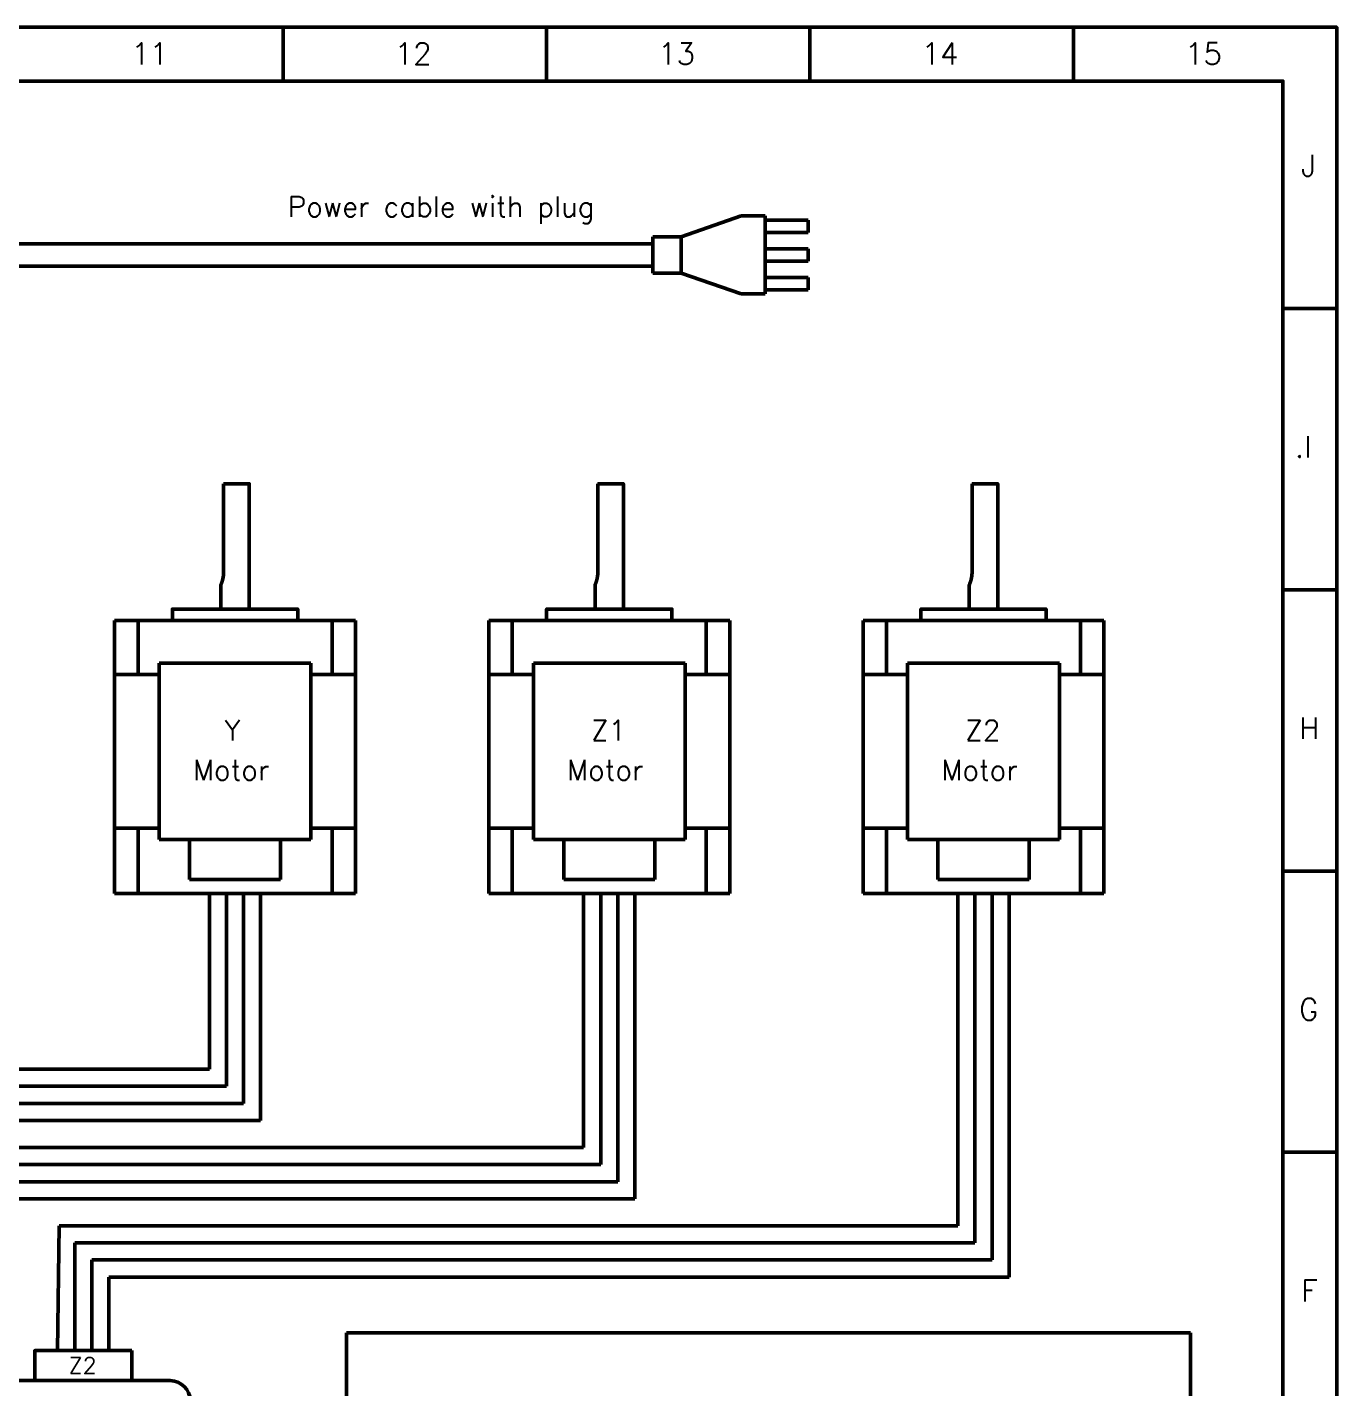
# Model space of a CAD drawing. Extents: x 22036 to 22729, y -7306 to -6812.
# Drawn here: x 22499.5 to 22729.5, y -7050.9 to -6811.9 of the extents above; entities that cross this region are included whole.
import ezdxf

# ---------------------------------------------------------------- set-up
doc = ezdxf.new("R2010")
doc.units = 0
doc.layers.add('Cotas', color=90, linetype='Continuous')
doc.layers.add('Motores', color=7, linetype='Continuous', lineweight=50, true_color=0x55ff00)
doc.layers.add('Peças Usinadas', color=120, linetype='Continuous', lineweight=50)
doc.styles.get("Standard").update_dxf_attribs({"font": 'romans.shx'})

msp = doc.modelspace()

# ---------------------------------------------------------------- linework, layer by layer
at = {"layer": 'Motores'}
for p, q in [((22534, -6892.12), (22534, -6907.5)), ((22534, -6892.12), (22534, -6907.5)), ((22538.5, -6914.12), (22538.5, -6892.12)), ((22538.5, -6892.12), (22538.5, -6914.12)), ((22599.72, -6892.12), (22599.72, -6907.5)), ((22599.72, -6892.12), (22599.72, -6907.5)), ((22604.22, -6914.12), (22604.22, -6892.12)), ((22604.22, -6892.12), (22604.22, -6914.12)), ((22665.44, -6892.12), (22665.44, -6907.5)), ((22665.44, -6892.12), (22665.44, -6907.5)), ((22669.94, -6914.12), (22669.94, -6892.12)), ((22669.94, -6892.12), (22669.94, -6914.12)), ((22533.5, -6909.9), (22533.5, -6914.12)), ((22533.5, -6914.12), (22533.5, -6909.9)), ((22599.22, -6909.9), (22599.22, -6914.12)), ((22599.22, -6914.12), (22599.22, -6909.9)), ((22664.94, -6909.9), (22664.94, -6914.12)), ((22664.94, -6914.12), (22664.94, -6909.9)), ((22525, -6914.12), (22525, -6916.12)), ((22525, -6916.12), (22525, -6914.12)), ((22547, -6916.12), (22547, -6914.12)), ((22547, -6914.12), (22547, -6916.12)), ((22590.72, -6914.12), (22590.72, -6916.12)), ((22590.72, -6916.12), (22590.72, -6914.12)), ((22612.72, -6916.12), (22612.72, -6914.12)), ((22612.72, -6914.12), (22612.72, -6916.12)), ((22656.44, -6914.12), (22656.44, -6916.12)), ((22656.44, -6916.12), (22656.44, -6914.12)), ((22678.44, -6916.12), (22678.44, -6914.12)), ((22678.44, -6914.12), (22678.44, -6916.12)), ((22514.85, -6916.12), (22518.97, -6916.12)), ((22514.85, -6916.12), (22514.85, -6925.62)), ((22514.85, -6916.12), (22518.97, -6916.12)), ((22514.85, -6925.62), (22514.85, -6916.12)), ((22518.97, -6916.12), (22553.03, -6916.12)), ((22518.97, -6916.12), (22518.97, -6925.62)), ((22518.97, -6916.12), (22553.03, -6916.12)), ((22518.97, -6925.62), (22518.97, -6916.12)), ((22553.03, -6916.12), (22557.15, -6916.12)), ((22553.03, -6916.12), (22553.03, -6925.62)), ((22553.03, -6916.12), (22553.03, -6925.62)), ((22557.15, -6916.12), (22553.03, -6916.12)), ((22557.15, -6925.62), (22557.15, -6916.12)), ((22557.15, -6916.12), (22557.15, -6925.62)), ((22580.57, -6916.12), (22584.69, -6916.12)), ((22580.57, -6916.12), (22580.57, -6925.62)), ((22580.57, -6916.12), (22584.69, -6916.12)), ((22580.57, -6925.62), (22580.57, -6916.12)), ((22584.69, -6916.12), (22618.76, -6916.12)), ((22584.69, -6916.12), (22584.69, -6925.62)), ((22584.69, -6916.12), (22618.76, -6916.12)), ((22584.69, -6925.62), (22584.69, -6916.12)), ((22618.76, -6916.12), (22622.87, -6916.12)), ((22618.76, -6916.12), (22618.76, -6925.62)), ((22618.76, -6916.12), (22618.76, -6925.62)), ((22622.87, -6916.12), (22618.76, -6916.12)), ((22622.87, -6925.62), (22622.87, -6916.12)), ((22622.87, -6916.12), (22622.87, -6925.62)), ((22646.29, -6916.12), (22650.41, -6916.12)), ((22646.29, -6916.12), (22646.29, -6925.62)), ((22646.29, -6916.12), (22650.41, -6916.12)), ((22646.29, -6925.62), (22646.29, -6916.12)), ((22650.41, -6916.12), (22684.48, -6916.12)), ((22650.41, -6916.12), (22650.41, -6925.62)), ((22650.41, -6916.12), (22684.48, -6916.12)), ((22650.41, -6925.62), (22650.41, -6916.12)), ((22684.48, -6916.12), (22688.59, -6916.12)), ((22684.48, -6916.12), (22684.48, -6925.62)), ((22684.48, -6916.12), (22684.48, -6925.62)), ((22688.59, -6916.12), (22684.48, -6916.12)), ((22688.59, -6925.62), (22688.59, -6916.12)), ((22688.59, -6916.12), (22688.59, -6925.62)), ((22522.67, -6925.62), (22522.67, -6923.62)), ((22522.67, -6923.62), (22522.67, -6925.62)), ((22549.33, -6923.62), (22522.67, -6923.62)), ((22522.67, -6923.62), (22549.33, -6923.62)), ((22522.67, -6954.62), (22522.67, -6923.62)), ((22522.67, -6923.62), (22549.33, -6923.62)), ((22522.67, -6954.62), (22522.67, -6923.62)), ((22522.67, -6923.62), (22549.33, -6923.62)), ((22549.33, -6923.62), (22549.33, -6925.62)), ((22549.33, -6925.62), (22549.33, -6923.62)), ((22549.33, -6923.62), (22549.33, -6954.62)), ((22549.33, -6923.62), (22549.33, -6954.62)), ((22588.39, -6925.62), (22588.39, -6923.62)), ((22588.39, -6923.62), (22588.39, -6925.62)), ((22615.05, -6923.62), (22588.39, -6923.62)), ((22588.39, -6923.62), (22615.05, -6923.62)), ((22588.39, -6954.62), (22588.39, -6923.62)), ((22588.39, -6923.62), (22615.05, -6923.62)), ((22588.39, -6954.62), (22588.39, -6923.62)), ((22588.39, -6923.62), (22615.05, -6923.62)), ((22615.05, -6923.62), (22615.05, -6925.62)), ((22615.05, -6925.62), (22615.05, -6923.62)), ((22615.05, -6923.62), (22615.05, -6954.62)), ((22615.05, -6923.62), (22615.05, -6954.62)), ((22654.11, -6925.62), (22654.11, -6923.62)), ((22654.11, -6923.62), (22654.11, -6925.62)), ((22680.77, -6923.62), (22654.11, -6923.62)), ((22654.11, -6923.62), (22680.77, -6923.62)), ((22654.11, -6954.62), (22654.11, -6923.62)), ((22654.11, -6923.62), (22680.77, -6923.62)), ((22654.11, -6954.62), (22654.11, -6923.62)), ((22654.11, -6923.62), (22680.77, -6923.62)), ((22680.77, -6923.62), (22680.77, -6925.62)), ((22680.77, -6925.62), (22680.77, -6923.62)), ((22680.77, -6923.62), (22680.77, -6954.62)), ((22680.77, -6923.62), (22680.77, -6954.62)), ((22514.85, -6925.62), (22518.97, -6925.62)), ((22518.97, -6925.62), (22514.85, -6925.62)), ((22514.85, -6925.62), (22514.85, -6952.62)), ((22514.85, -6925.62), (22514.85, -6952.62)), ((22518.97, -6925.62), (22522.67, -6925.62)), ((22522.67, -6925.62), (22518.97, -6925.62)), ((22549.33, -6925.62), (22553.03, -6925.62)), ((22553.03, -6925.62), (22549.33, -6925.62)), ((22553.03, -6925.62), (22557.15, -6925.62)), ((22553.03, -6925.62), (22557.15, -6925.62)), ((22557.15, -6925.62), (22557.15, -6952.62)), ((22557.15, -6952.62), (22557.15, -6925.62)), ((22580.57, -6925.62), (22584.69, -6925.62)), ((22584.69, -6925.62), (22580.57, -6925.62)), ((22580.57, -6925.62), (22580.57, -6952.62)), ((22580.57, -6925.62), (22580.57, -6952.62)), ((22584.69, -6925.62), (22588.39, -6925.62)), ((22588.39, -6925.62), (22584.69, -6925.62)), ((22615.05, -6925.62), (22618.76, -6925.62)), ((22618.76, -6925.62), (22615.05, -6925.62)), ((22618.76, -6925.62), (22622.87, -6925.62)), ((22618.76, -6925.62), (22622.87, -6925.62)), ((22622.87, -6925.62), (22622.87, -6952.62)), ((22622.87, -6952.62), (22622.87, -6925.62)), ((22646.29, -6925.62), (22650.41, -6925.62)), ((22650.41, -6925.62), (22646.29, -6925.62)), ((22646.29, -6925.62), (22646.29, -6952.62)), ((22646.29, -6925.62), (22646.29, -6952.62)), ((22650.41, -6925.62), (22654.11, -6925.62)), ((22654.11, -6925.62), (22650.41, -6925.62)), ((22680.77, -6925.62), (22684.48, -6925.62)), ((22684.48, -6925.62), (22680.77, -6925.62)), ((22684.48, -6925.62), (22688.59, -6925.62)), ((22684.48, -6925.62), (22688.59, -6925.62)), ((22688.59, -6925.62), (22688.59, -6952.62)), ((22688.59, -6952.62), (22688.59, -6925.62)), ((22518.97, -6952.62), (22514.85, -6952.62)), ((22514.85, -6952.62), (22514.85, -6964.12)), ((22518.97, -6952.62), (22514.85, -6952.62)), ((22514.85, -6964.12), (22514.85, -6952.62)), ((22522.67, -6952.62), (22518.97, -6952.62)), ((22518.97, -6964.12), (22518.97, -6952.62)), ((22518.97, -6952.62), (22518.97, -6964.12)), ((22522.67, -6952.62), (22518.97, -6952.62)), ((22522.67, -6954.62), (22522.67, -6952.62)), ((22522.67, -6954.62), (22522.67, -6952.62)), ((22553.03, -6952.62), (22549.33, -6952.62)), ((22549.33, -6952.62), (22549.33, -6954.62)), ((22549.33, -6952.62), (22549.33, -6954.62)), ((22553.03, -6952.62), (22549.33, -6952.62)), ((22557.15, -6952.62), (22553.03, -6952.62)), ((22553.03, -6952.62), (22557.15, -6952.62)), ((22553.03, -6964.12), (22553.03, -6952.62)), ((22553.03, -6964.12), (22553.03, -6952.62)), ((22557.15, -6964.12), (22557.15, -6952.62)), ((22557.15, -6952.62), (22557.15, -6964.12)), ((22584.69, -6952.62), (22580.57, -6952.62)), ((22580.57, -6952.62), (22580.57, -6964.12)), ((22584.69, -6952.62), (22580.57, -6952.62)), ((22580.57, -6964.12), (22580.57, -6952.62)), ((22588.39, -6952.62), (22584.69, -6952.62)), ((22584.69, -6964.12), (22584.69, -6952.62)), ((22584.69, -6952.62), (22584.69, -6964.12)), ((22588.39, -6952.62), (22584.69, -6952.62)), ((22588.39, -6954.62), (22588.39, -6952.62)), ((22588.39, -6954.62), (22588.39, -6952.62)), ((22618.76, -6952.62), (22615.05, -6952.62)), ((22615.05, -6952.62), (22615.05, -6954.62)), ((22615.05, -6952.62), (22615.05, -6954.62)), ((22618.76, -6952.62), (22615.05, -6952.62)), ((22622.87, -6952.62), (22618.76, -6952.62)), ((22618.76, -6952.62), (22622.87, -6952.62)), ((22618.76, -6964.12), (22618.76, -6952.62)), ((22618.76, -6964.12), (22618.76, -6952.62)), ((22622.87, -6964.12), (22622.87, -6952.62)), ((22622.87, -6952.62), (22622.87, -6964.12)), ((22650.41, -6952.62), (22646.29, -6952.62)), ((22646.29, -6952.62), (22646.29, -6964.12)), ((22650.41, -6952.62), (22646.29, -6952.62)), ((22646.29, -6964.12), (22646.29, -6952.62)), ((22654.11, -6952.62), (22650.41, -6952.62)), ((22650.41, -6964.12), (22650.41, -6952.62)), ((22650.41, -6952.62), (22650.41, -6964.12)), ((22654.11, -6952.62), (22650.41, -6952.62)), ((22654.11, -6954.62), (22654.11, -6952.62)), ((22654.11, -6954.62), (22654.11, -6952.62)), ((22684.48, -6952.62), (22680.77, -6952.62)), ((22680.77, -6952.62), (22680.77, -6954.62)), ((22680.77, -6952.62), (22680.77, -6954.62)), ((22684.48, -6952.62), (22680.77, -6952.62)), ((22688.59, -6952.62), (22684.48, -6952.62)), ((22684.48, -6952.62), (22688.59, -6952.62)), ((22684.48, -6964.12), (22684.48, -6952.62)), ((22684.48, -6964.12), (22684.48, -6952.62)), ((22688.59, -6964.12), (22688.59, -6952.62)), ((22688.59, -6952.62), (22688.59, -6964.12)), ((22528, -6954.62), (22522.67, -6954.62)), ((22528, -6954.62), (22522.67, -6954.62)), ((22528, -6954.62), (22522.67, -6954.62)), ((22528, -6954.62), (22522.67, -6954.62)), ((22528, -6954.62), (22544, -6954.62)), ((22528, -6961.62), (22528, -6954.62)), ((22528, -6954.62), (22528, -6961.62)), ((22544, -6954.62), (22528, -6954.62)), ((22549.33, -6954.62), (22544, -6954.62)), ((22549.33, -6954.62), (22544, -6954.62)), ((22549.33, -6954.62), (22544, -6954.62)), ((22549.33, -6954.62), (22544, -6954.62)), ((22544, -6954.62), (22544, -6961.62)), ((22544, -6961.62), (22544, -6954.62)), ((22593.72, -6954.62), (22588.39, -6954.62)), ((22593.72, -6954.62), (22588.39, -6954.62)), ((22593.72, -6954.62), (22588.39, -6954.62)), ((22593.72, -6954.62), (22588.39, -6954.62)), ((22593.72, -6954.62), (22609.72, -6954.62)), ((22593.72, -6961.62), (22593.72, -6954.62)), ((22593.72, -6954.62), (22593.72, -6961.62)), ((22609.72, -6954.62), (22593.72, -6954.62)), ((22615.05, -6954.62), (22609.72, -6954.62)), ((22615.05, -6954.62), (22609.72, -6954.62)), ((22615.05, -6954.62), (22609.72, -6954.62)), ((22615.05, -6954.62), (22609.72, -6954.62)), ((22609.72, -6954.62), (22609.72, -6961.62)), ((22609.72, -6961.62), (22609.72, -6954.62)), ((22659.44, -6954.62), (22654.11, -6954.62)), ((22659.44, -6954.62), (22654.11, -6954.62)), ((22659.44, -6954.62), (22654.11, -6954.62)), ((22659.44, -6954.62), (22654.11, -6954.62)), ((22659.44, -6954.62), (22675.44, -6954.62)), ((22659.44, -6961.62), (22659.44, -6954.62)), ((22659.44, -6954.62), (22659.44, -6961.62)), ((22675.44, -6954.62), (22659.44, -6954.62)), ((22680.77, -6954.62), (22675.44, -6954.62)), ((22680.77, -6954.62), (22675.44, -6954.62)), ((22680.77, -6954.62), (22675.44, -6954.62)), ((22680.77, -6954.62), (22675.44, -6954.62)), ((22675.44, -6954.62), (22675.44, -6961.62)), ((22675.44, -6961.62), (22675.44, -6954.62)), ((22544, -6961.62), (22528, -6961.62)), ((22528, -6961.62), (22544, -6961.62)), ((22609.72, -6961.62), (22593.72, -6961.62)), ((22593.72, -6961.62), (22609.72, -6961.62)), ((22675.44, -6961.62), (22659.44, -6961.62)), ((22659.44, -6961.62), (22675.44, -6961.62)), ((22518.97, -6964.12), (22514.85, -6964.12)), ((22514.85, -6964.12), (22518.97, -6964.12)), ((22553.03, -6964.12), (22518.97, -6964.12)), ((22518.97, -6964.12), (22553.03, -6964.12)), ((22557.15, -6964.12), (22553.03, -6964.12)), ((22557.15, -6964.12), (22553.03, -6964.12)), ((22584.69, -6964.12), (22580.57, -6964.12)), ((22580.57, -6964.12), (22584.69, -6964.12)), ((22618.76, -6964.12), (22584.69, -6964.12)), ((22584.69, -6964.12), (22618.76, -6964.12)), ((22622.87, -6964.12), (22618.76, -6964.12)), ((22622.87, -6964.12), (22618.76, -6964.12)), ((22650.41, -6964.12), (22646.29, -6964.12)), ((22646.29, -6964.12), (22650.41, -6964.12)), ((22684.48, -6964.12), (22650.41, -6964.12)), ((22650.41, -6964.12), (22684.48, -6964.12)), ((22688.59, -6964.12), (22684.48, -6964.12)), ((22688.59, -6964.12), (22684.48, -6964.12))]:
    msp.add_line(p, q, dxfattribs=at)
for points, degree in [([(22534, -6892.12), (22534.12, -6892.12), (22534.26, -6892.12)], 2), ([(22538.5, -6892.12), (22538.48, -6892.12), (22538.46, -6892.12), (22538.4, -6892.12), (22538.34, -6892.12), (22538.25, -6892.12), (22538.15, -6892.12), (22538.02, -6892.12), (22537.89, -6892.12), (22537.73, -6892.12), (22537.57, -6892.12), (22537.38, -6892.12), (22537.2, -6892.12), (22537, -6892.12), (22536.79, -6892.12), (22536.57, -6892.12), (22536.36, -6892.12), (22535.91, -6892.12), (22535.47, -6892.12), (22535.26, -6892.12), (22535.05, -6892.12), (22534.85, -6892.12), (22534.65, -6892.12), (22534.47, -6892.12), (22534.3, -6892.12), (22534.15, -6892.12), (22534, -6892.12)], 2), ([(22534.26, -6892.12), (22534.4, -6892.12), (22534.56, -6892.12)], 2), ([(22534.56, -6892.12), (22534.72, -6892.12), (22534.89, -6892.12)], 2), ([(22534.89, -6892.12), (22535.07, -6892.12), (22535.26, -6892.12)], 2), ([(22535.26, -6892.12), (22535.44, -6892.12), (22535.64, -6892.12)], 2), ([(22535.64, -6892.12), (22536.02, -6892.12)], 1), ([(22536.02, -6892.12), (22536.41, -6892.12)], 1), ([(22536.41, -6892.12), (22536.61, -6892.12), (22536.79, -6892.12)], 2), ([(22536.79, -6892.12), (22536.98, -6892.12), (22537.15, -6892.12)], 2), ([(22537.15, -6892.12), (22537.32, -6892.12), (22537.48, -6892.12)], 2), ([(22537.48, -6892.12), (22537.64, -6892.12), (22537.78, -6892.12)], 2), ([(22537.78, -6892.12), (22537.91, -6892.12), (22538.03, -6892.12)], 2), ([(22538.03, -6892.12), (22538.14, -6892.12), (22538.23, -6892.12)], 2), ([(22538.23, -6892.12), (22538.32, -6892.12), (22538.38, -6892.12)], 2), ([(22538.38, -6892.12), (22538.44, -6892.12), (22538.47, -6892.12)], 2), ([(22538.47, -6892.12), (22538.5, -6892.12), (22538.5, -6892.12)], 2), ([(22599.72, -6892.12), (22599.84, -6892.12), (22599.98, -6892.12)], 2), ([(22604.22, -6892.12), (22604.2, -6892.12), (22604.18, -6892.12), (22604.12, -6892.12), (22604.06, -6892.12), (22603.97, -6892.12), (22603.87, -6892.12), (22603.74, -6892.12), (22603.61, -6892.12), (22603.45, -6892.12), (22603.29, -6892.12), (22603.11, -6892.12), (22602.92, -6892.12), (22602.72, -6892.12), (22602.51, -6892.12), (22602.3, -6892.12), (22602.08, -6892.12), (22601.63, -6892.12), (22601.19, -6892.12), (22600.98, -6892.12), (22600.77, -6892.12), (22600.57, -6892.12), (22600.37, -6892.12), (22600.2, -6892.12), (22600.02, -6892.12), (22599.87, -6892.12), (22599.72, -6892.12)], 2), ([(22599.98, -6892.12), (22600.12, -6892.12), (22600.28, -6892.12)], 2), ([(22600.28, -6892.12), (22600.44, -6892.12), (22600.61, -6892.12)], 2), ([(22600.61, -6892.12), (22600.79, -6892.12), (22600.98, -6892.12)], 2), ([(22600.98, -6892.12), (22601.16, -6892.12), (22601.36, -6892.12)], 2), ([(22601.36, -6892.12), (22601.75, -6892.12)], 1), ([(22601.75, -6892.12), (22602.13, -6892.12)], 1), ([(22602.13, -6892.12), (22602.33, -6892.12), (22602.51, -6892.12)], 2), ([(22602.51, -6892.12), (22602.7, -6892.12), (22602.87, -6892.12)], 2), ([(22602.87, -6892.12), (22603.04, -6892.12), (22603.2, -6892.12)], 2), ([(22603.2, -6892.12), (22603.36, -6892.12), (22603.5, -6892.12)], 2), ([(22603.5, -6892.12), (22603.64, -6892.12), (22603.75, -6892.12)], 2), ([(22603.75, -6892.12), (22603.86, -6892.12), (22603.95, -6892.12)], 2), ([(22603.95, -6892.12), (22604.04, -6892.12), (22604.1, -6892.12)], 2), ([(22604.1, -6892.12), (22604.16, -6892.12), (22604.19, -6892.12)], 2), ([(22604.19, -6892.12), (22604.22, -6892.12), (22604.22, -6892.12)], 2), ([(22665.44, -6892.12), (22665.56, -6892.12), (22665.7, -6892.12)], 2), ([(22669.94, -6892.12), (22669.92, -6892.12), (22669.9, -6892.12), (22669.84, -6892.12), (22669.78, -6892.12), (22669.69, -6892.12), (22669.59, -6892.12), (22669.46, -6892.12), (22669.33, -6892.12), (22669.17, -6892.12), (22669.01, -6892.12), (22668.83, -6892.12), (22668.64, -6892.12), (22668.44, -6892.12), (22668.23, -6892.12), (22668.02, -6892.12), (22667.8, -6892.12), (22667.35, -6892.12), (22666.91, -6892.12), (22666.7, -6892.12), (22666.49, -6892.12), (22666.29, -6892.12), (22666.09, -6892.12), (22665.92, -6892.12), (22665.74, -6892.12), (22665.59, -6892.12), (22665.44, -6892.12)], 2), ([(22665.7, -6892.12), (22665.84, -6892.12), (22666, -6892.12)], 2), ([(22666, -6892.12), (22666.16, -6892.12), (22666.33, -6892.12)], 2), ([(22666.33, -6892.12), (22666.51, -6892.12), (22666.7, -6892.12)], 2), ([(22666.7, -6892.12), (22666.88, -6892.12), (22667.08, -6892.12)], 2), ([(22667.08, -6892.12), (22667.47, -6892.12)], 1), ([(22667.47, -6892.12), (22667.85, -6892.12)], 1), ([(22667.85, -6892.12), (22668.05, -6892.12), (22668.23, -6892.12)], 2), ([(22668.23, -6892.12), (22668.42, -6892.12), (22668.59, -6892.12)], 2), ([(22668.59, -6892.12), (22668.77, -6892.12), (22668.92, -6892.12)], 2), ([(22668.92, -6892.12), (22669.08, -6892.12), (22669.22, -6892.12)], 2), ([(22669.22, -6892.12), (22669.36, -6892.12), (22669.47, -6892.12)], 2), ([(22669.47, -6892.12), (22669.58, -6892.12), (22669.67, -6892.12)], 2), ([(22669.67, -6892.12), (22669.76, -6892.12), (22669.82, -6892.12)], 2), ([(22669.82, -6892.12), (22669.88, -6892.12), (22669.91, -6892.12)], 2), ([(22669.91, -6892.12), (22669.94, -6892.12), (22669.94, -6892.12)], 2), ([(22533.53, -6909.83), (22533.5, -6909.9), (22533.5, -6909.9)], 2), ([(22533.5, -6909.9), (22533.5, -6909.9), (22533.53, -6909.83)], 2), ([(22533.53, -6909.83), (22533.5, -6909.9), (22533.5, -6909.9)], 2), ([(22533.53, -6909.83), (22533.56, -6909.76), (22533.61, -6909.63)], 2), ([(22533.61, -6909.64), (22533.56, -6909.76), (22533.53, -6909.83)], 2), ([(22533.61, -6909.64), (22533.56, -6909.76), (22533.53, -6909.83)], 2), ([(22533.53, -6909.83), (22533.56, -6909.76), (22533.61, -6909.64)], 2), ([(22533.71, -6909.36), (22533.65, -6909.52), (22533.61, -6909.64)], 2), ([(22533.71, -6909.36), (22533.65, -6909.52), (22533.61, -6909.64)], 2), ([(22533.61, -6909.63), (22533.65, -6909.52), (22533.71, -6909.36)], 2), ([(22533.61, -6909.63), (22533.61, -6909.63)], 1), ([(22533.61, -6909.64), (22533.61, -6909.63)], 1), ([(22533.8, -6909.03), (22533.76, -6909.21), (22533.71, -6909.36)], 2), ([(22533.71, -6909.36), (22533.76, -6909.21), (22533.8, -6909.03)], 2), ([(22533.8, -6909.03), (22533.76, -6909.21), (22533.71, -6909.36)], 2), ([(22533.71, -6909.36), (22533.76, -6909.21), (22533.8, -6909.03)], 2), ([(22533.71, -6909.36), (22533.71, -6909.36)], 1), ([(22533.95, -6908.29), (22533.89, -6908.7), (22533.8, -6909.03)], 2), ([(22533.8, -6909.03), (22533.89, -6908.71), (22533.95, -6908.3)], 2), ([(22533.89, -6908.66), (22533.85, -6908.86), (22533.8, -6909.03)], 2), ([(22533.8, -6909.03), (22533.85, -6908.86), (22533.89, -6908.67)], 2), ([(22533.95, -6908.29), (22533.92, -6908.48), (22533.89, -6908.66)], 2), ([(22533.89, -6908.65), (22533.92, -6908.48), (22533.95, -6908.29)], 2), ([(22534, -6907.5), (22534, -6907.91), (22533.95, -6908.29)], 2), ([(22533.95, -6908.29), (22534, -6907.91), (22534, -6907.5)], 2), ([(22534, -6907.5), (22534, -6907.9), (22533.95, -6908.29)], 2), ([(22533.95, -6908.29), (22533.95, -6908.29)], 1), ([(22534, -6907.51), (22534, -6907.5)], 1), ([(22599.25, -6909.83), (22599.22, -6909.9), (22599.22, -6909.9)], 2), ([(22599.22, -6909.9), (22599.22, -6909.9), (22599.25, -6909.83)], 2), ([(22599.25, -6909.83), (22599.22, -6909.9), (22599.22, -6909.9)], 2), ([(22599.25, -6909.83), (22599.28, -6909.76), (22599.33, -6909.63)], 2), ([(22599.33, -6909.64), (22599.28, -6909.76), (22599.25, -6909.83)], 2), ([(22599.33, -6909.64), (22599.28, -6909.76), (22599.25, -6909.83)], 2), ([(22599.25, -6909.83), (22599.28, -6909.76), (22599.33, -6909.64)], 2), ([(22599.43, -6909.36), (22599.37, -6909.52), (22599.33, -6909.64)], 2), ([(22599.43, -6909.36), (22599.37, -6909.52), (22599.33, -6909.64)], 2), ([(22599.33, -6909.63), (22599.37, -6909.52), (22599.43, -6909.36)], 2), ([(22599.33, -6909.63), (22599.33, -6909.63)], 1), ([(22599.33, -6909.64), (22599.33, -6909.63)], 1), ([(22599.52, -6909.03), (22599.48, -6909.21), (22599.43, -6909.36)], 2), ([(22599.43, -6909.36), (22599.48, -6909.21), (22599.52, -6909.03)], 2), ([(22599.52, -6909.03), (22599.48, -6909.21), (22599.43, -6909.36)], 2), ([(22599.43, -6909.36), (22599.48, -6909.21), (22599.52, -6909.03)], 2), ([(22599.43, -6909.36), (22599.43, -6909.36)], 1), ([(22599.67, -6908.29), (22599.61, -6908.7), (22599.52, -6909.03)], 2), ([(22599.52, -6909.03), (22599.61, -6908.71), (22599.67, -6908.3)], 2), ([(22599.61, -6908.66), (22599.57, -6908.86), (22599.52, -6909.03)], 2), ([(22599.52, -6909.03), (22599.57, -6908.86), (22599.61, -6908.67)], 2), ([(22599.67, -6908.29), (22599.64, -6908.48), (22599.61, -6908.66)], 2), ([(22599.61, -6908.65), (22599.64, -6908.48), (22599.67, -6908.29)], 2), ([(22599.72, -6907.5), (22599.72, -6907.91), (22599.67, -6908.29)], 2), ([(22599.67, -6908.29), (22599.72, -6907.91), (22599.72, -6907.5)], 2), ([(22599.72, -6907.5), (22599.72, -6907.9), (22599.67, -6908.29)], 2), ([(22599.67, -6908.29), (22599.67, -6908.29)], 1), ([(22599.72, -6907.51), (22599.72, -6907.5)], 1), ([(22664.97, -6909.83), (22664.94, -6909.9), (22664.94, -6909.9)], 2), ([(22664.94, -6909.9), (22664.94, -6909.9), (22664.97, -6909.83)], 2), ([(22664.97, -6909.83), (22664.94, -6909.9), (22664.94, -6909.9)], 2), ([(22664.97, -6909.83), (22665, -6909.76), (22665.05, -6909.63)], 2), ([(22665.05, -6909.64), (22665, -6909.76), (22664.97, -6909.83)], 2), ([(22665.05, -6909.64), (22665, -6909.76), (22664.97, -6909.83)], 2), ([(22664.97, -6909.83), (22665, -6909.76), (22665.05, -6909.64)], 2), ([(22665.15, -6909.36), (22665.1, -6909.52), (22665.05, -6909.64)], 2), ([(22665.15, -6909.36), (22665.1, -6909.52), (22665.05, -6909.64)], 2), ([(22665.05, -6909.63), (22665.1, -6909.52), (22665.15, -6909.36)], 2), ([(22665.05, -6909.63), (22665.05, -6909.63)], 1), ([(22665.05, -6909.64), (22665.05, -6909.63)], 1), ([(22665.25, -6909.03), (22665.2, -6909.21), (22665.15, -6909.36)], 2), ([(22665.15, -6909.36), (22665.2, -6909.21), (22665.25, -6909.03)], 2), ([(22665.25, -6909.03), (22665.2, -6909.21), (22665.15, -6909.36)], 2), ([(22665.15, -6909.36), (22665.2, -6909.21), (22665.25, -6909.03)], 2), ([(22665.15, -6909.36), (22665.15, -6909.36)], 1), ([(22665.39, -6908.29), (22665.33, -6908.7), (22665.25, -6909.03)], 2), ([(22665.25, -6909.03), (22665.33, -6908.71), (22665.39, -6908.3)], 2), ([(22665.33, -6908.66), (22665.29, -6908.86), (22665.25, -6909.03)], 2), ([(22665.25, -6909.03), (22665.29, -6908.86), (22665.33, -6908.67)], 2), ([(22665.39, -6908.29), (22665.36, -6908.48), (22665.33, -6908.66)], 2), ([(22665.33, -6908.65), (22665.37, -6908.48), (22665.39, -6908.29)], 2), ([(22665.44, -6907.5), (22665.44, -6907.91), (22665.39, -6908.29)], 2), ([(22665.39, -6908.29), (22665.44, -6907.91), (22665.44, -6907.5)], 2), ([(22665.44, -6907.5), (22665.44, -6907.9), (22665.39, -6908.29)], 2), ([(22665.39, -6908.29), (22665.39, -6908.29)], 1), ([(22665.44, -6907.51), (22665.44, -6907.5)], 1), ([(22525, -6914.12), (22525, -6914.12), (22525.21, -6914.12)], 2), ([(22525.21, -6914.12), (22525.42, -6914.12), (22525.84, -6914.12)], 2), ([(22525.84, -6914.12), (22526.25, -6914.12), (22526.85, -6914.12)], 2), ([(22526.85, -6914.12), (22527.46, -6914.12), (22528.22, -6914.12)], 2), ([(22528.22, -6914.12), (22528.99, -6914.12), (22529.89, -6914.12)], 2), ([(22529.89, -6914.12), (22530.79, -6914.12), (22531.79, -6914.12)], 2), ([(22531.79, -6914.12), (22532.79, -6914.12), (22533.85, -6914.12)], 2), ([(22533.85, -6914.12), (22534.92, -6914.12), (22536, -6914.12)], 2), ([(22536, -6914.12), (22537.08, -6914.12), (22538.15, -6914.12)], 2), ([(22538.15, -6914.12), (22539.21, -6914.12), (22540.21, -6914.12)], 2), ([(22540.21, -6914.12), (22541.21, -6914.12), (22542.11, -6914.12)], 2), ([(22542.11, -6914.12), (22543.01, -6914.12), (22543.78, -6914.12)], 2), ([(22543.78, -6914.12), (22544.54, -6914.12), (22545.15, -6914.12)], 2), ([(22545.15, -6914.12), (22545.75, -6914.12), (22546.16, -6914.12)], 2), ([(22546.16, -6914.12), (22546.58, -6914.12), (22546.79, -6914.12)], 2), ([(22546.79, -6914.12), (22547, -6914.12), (22547, -6914.12)], 2), ([(22590.72, -6914.12), (22590.72, -6914.12), (22590.93, -6914.12)], 2), ([(22590.93, -6914.12), (22591.14, -6914.12), (22591.56, -6914.12)], 2), ([(22591.56, -6914.12), (22591.97, -6914.12), (22592.58, -6914.12)], 2), ([(22592.58, -6914.12), (22593.18, -6914.12), (22593.94, -6914.12)], 2), ([(22593.94, -6914.12), (22594.71, -6914.12), (22595.61, -6914.12)], 2), ([(22595.61, -6914.12), (22596.51, -6914.12), (22597.51, -6914.12)], 2), ([(22597.51, -6914.12), (22598.51, -6914.12), (22599.58, -6914.12)], 2), ([(22599.58, -6914.12), (22600.64, -6914.12), (22601.72, -6914.12)], 2), ([(22601.72, -6914.12), (22602.8, -6914.12), (22603.87, -6914.12)], 2), ([(22603.87, -6914.12), (22604.93, -6914.12), (22605.93, -6914.12)], 2), ([(22605.93, -6914.12), (22606.93, -6914.12), (22607.83, -6914.12)], 2), ([(22607.83, -6914.12), (22608.73, -6914.12), (22609.5, -6914.12)], 2), ([(22609.5, -6914.12), (22610.27, -6914.12), (22610.87, -6914.12)], 2), ([(22610.87, -6914.12), (22611.47, -6914.12), (22611.88, -6914.12)], 2), ([(22611.88, -6914.12), (22612.3, -6914.12), (22612.51, -6914.12)], 2), ([(22612.51, -6914.12), (22612.72, -6914.12), (22612.72, -6914.12)], 2), ([(22656.44, -6914.12), (22656.44, -6914.12), (22656.65, -6914.12)], 2), ([(22656.65, -6914.12), (22656.86, -6914.12), (22657.28, -6914.12)], 2), ([(22657.28, -6914.12), (22657.69, -6914.12), (22658.3, -6914.12)], 2), ([(22658.3, -6914.12), (22658.9, -6914.12), (22659.66, -6914.12)], 2), ([(22659.66, -6914.12), (22660.43, -6914.12), (22661.33, -6914.12)], 2), ([(22661.33, -6914.12), (22662.23, -6914.12), (22663.23, -6914.12)], 2), ([(22663.23, -6914.12), (22664.23, -6914.12), (22665.3, -6914.12)], 2), ([(22665.3, -6914.12), (22666.36, -6914.12), (22667.44, -6914.12)], 2), ([(22667.44, -6914.12), (22668.53, -6914.12), (22669.59, -6914.12)], 2), ([(22669.59, -6914.12), (22670.65, -6914.12), (22671.65, -6914.12)], 2), ([(22671.65, -6914.12), (22672.65, -6914.12), (22673.55, -6914.12)], 2), ([(22673.55, -6914.12), (22674.45, -6914.12), (22675.22, -6914.12)], 2), ([(22675.22, -6914.12), (22675.99, -6914.12), (22676.59, -6914.12)], 2), ([(22676.59, -6914.12), (22677.19, -6914.12), (22677.6, -6914.12)], 2), ([(22677.6, -6914.12), (22678.02, -6914.12), (22678.23, -6914.12)], 2), ([(22678.23, -6914.12), (22678.44, -6914.12), (22678.44, -6914.12)], 2)]:
    msp.add_open_spline(points, degree=degree, dxfattribs=at)
for points in [[(22547, -6914.12), (22546.72, -6914.12), (22545.91, -6914.12), (22544.6, -6914.12), (22542.86, -6914.12), (22540.77, -6914.12), (22538.45, -6914.12), (22536, -6914.12), (22533.55, -6914.12), (22531.23, -6914.12), (22529.14, -6914.12), (22527.4, -6914.12), (22526.09, -6914.12), (22525.28, -6914.12), (22525, -6914.12)], [(22612.72, -6914.12), (22612.45, -6914.12), (22611.63, -6914.12), (22610.32, -6914.12), (22608.58, -6914.12), (22606.49, -6914.12), (22604.17, -6914.12), (22601.72, -6914.12), (22599.27, -6914.12), (22596.95, -6914.12), (22594.86, -6914.12), (22593.12, -6914.12), (22591.81, -6914.12), (22591, -6914.12), (22590.72, -6914.12)], [(22678.44, -6914.12), (22678.17, -6914.12), (22677.35, -6914.12), (22676.04, -6914.12), (22674.3, -6914.12), (22672.21, -6914.12), (22669.89, -6914.12), (22667.44, -6914.12), (22664.99, -6914.12), (22662.67, -6914.12), (22660.58, -6914.12), (22658.84, -6914.12), (22657.53, -6914.12), (22656.72, -6914.12), (22656.44, -6914.12)]]:
    msp.add_open_spline(points, degree=1, knots=[0, 0, 0.224399, 0.448799, 0.673198, 0.897598, 1.122, 1.3464, 1.5708, 1.7952, 2.0196, 2.24399, 2.46839, 2.69279, 2.91719, 3.14159, 3.14159], dxfattribs=at)
at = {"layer": 'Peças Usinadas'}
for p, q in [((22544.45, -6811.91), (22544.45, -6821.36)), ((22590.71, -6811.91), (22590.71, -6821.36)), ((22636.97, -6811.91), (22636.97, -6821.36)), ((22683.23, -6811.91), (22683.23, -6821.36)), ((22729.49, -6861.32), (22720.04, -6861.32)), ((22729.49, -6910.73), (22720.04, -6910.73)), ((22729.49, -6960.14), (22720.04, -6960.14)), ((22729.49, -7009.55), (22720.04, -7009.55)), ((22524.61, -7049.67), (22416.01, -7049.67))]:
    msp.add_line(p, q, dxfattribs=at)
at = {"layer": 'Peças Usinadas', "color": 7}
for p, q in [((22614.36, -6848.73), (22624.87, -6845.07)), ((22624.87, -6845.07), (22629.1, -6845.07)), ((22629.1, -6845.07), (22629.1, -6858.75)), ((22629.1, -6845.79), (22636.66, -6845.79)), ((22636.66, -6845.79), (22636.66, -6847.96)), ((22477.38, -6849.94), (22609.37, -6849.94)), ((22609.37, -6855.09), (22609.37, -6848.73)), ((22609.37, -6848.73), (22614.36, -6848.73)), ((22614.36, -6848.73), (22614.36, -6855.09)), ((22636.66, -6847.96), (22629.1, -6847.96)), ((22636.66, -6850.82), (22629.1, -6850.82)), ((22636.66, -6852.99), (22636.66, -6850.82)), ((22476.08, -6853.87), (22609.37, -6853.87)), ((22629.1, -6852.99), (22636.66, -6852.99)), ((22609.37, -6855.09), (22614.36, -6855.09)), ((22614.36, -6855.09), (22624.87, -6858.75)), ((22636.66, -6855.86), (22629.1, -6855.86)), ((22636.66, -6858.03), (22636.66, -6855.86)), ((22624.87, -6858.75), (22629.1, -6858.75)), ((22629.1, -6858.03), (22636.66, -6858.03))]:
    msp.add_line(p, q, dxfattribs=at)
at = {"layer": 'Peças Usinadas', "color": 1}
for p, q in [((22531.5, -6964.12), (22531.5, -6994.96)), ((22597.22, -6964.12), (22597.22, -7008.72)), ((22662.94, -6964.12), (22662.94, -7022.47)), ((22531.5, -6994.96), (22461.48, -6994.96)), ((22597.22, -7008.72), (22479.1, -7008.72)), ((22505.14, -7022.47), (22504.85, -7044.38)), ((22662.94, -7022.47), (22505.14, -7022.47))]:
    msp.add_line(p, q, dxfattribs=at)
at = {"layer": 'Peças Usinadas', "color": 8}
for p, q in [((22534.5, -6964.12), (22534.5, -6997.96)), ((22600.22, -6964.12), (22600.22, -7011.72)), ((22665.94, -6964.12), (22665.94, -7025.47)), ((22534.5, -6997.96), (22464.01, -6997.96)), ((22600.22, -7011.72), (22481.81, -7011.72)), ((22665.94, -7025.47), (22507.85, -7025.47)), ((22507.85, -7025.47), (22507.85, -7044.38)), ((22555.57, -7059.32), (22555.57, -7041.27)), ((22555.57, -7041.27), (22703.77, -7041.27)), ((22703.77, -7093.31), (22703.77, -7041.27))]:
    msp.add_line(p, q, dxfattribs=at)
at = {"layer": 'Peças Usinadas', "color": 5}
for p, q in [((22537.5, -6964.12), (22537.5, -7000.96)), ((22603.22, -6964.12), (22603.22, -7014.72)), ((22668.94, -6964.12), (22668.94, -7028.47)), ((22537.5, -7000.96), (22467.01, -7000.96)), ((22603.22, -7014.72), (22484.81, -7014.72)), ((22668.94, -7028.47), (22510.85, -7028.47)), ((22510.85, -7028.47), (22510.85, -7044.38))]:
    msp.add_line(p, q, dxfattribs=at)
at = {"layer": 'Peças Usinadas', "color": 3}
for p, q in [((22540.5, -6964.12), (22540.5, -7003.96)), ((22606.22, -6964.12), (22606.22, -7017.72)), ((22671.94, -6964.12), (22671.94, -7031.47)), ((22540.5, -7003.96), (22470.01, -7003.96)), ((22606.22, -7017.72), (22487.81, -7017.72)), ((22671.94, -7031.47), (22513.85, -7031.47)), ((22513.85, -7031.47), (22513.85, -7044.38))]:
    msp.add_line(p, q, dxfattribs=at)
at = {"layer": 'Peças Usinadas', "flags": 128}
for points in [[(22035.58, -7306.01), (22729.49, -7306.01), (22729.49, -6811.91), (22035.58, -6811.91)], [(22045.03, -7296.56), (22720.04, -7296.56), (22720.04, -6821.36), (22045.03, -6821.36)], [(22517.88, -7044.38), (22500.82, -7044.38), (22500.82, -7049.67), (22517.88, -7049.67)]]:
    msp.add_lwpolyline(points, close=True, dxfattribs=at)
at = {"layer": 'Peças Usinadas'}
msp.add_arc((22524.61, -7053.17), 3.5, 360, 90, dxfattribs=at)

# ---------------------------------------------------------------- texts
at = {"layer": 'Cotas'}
for s, height, p in [('11', 3.78, (22517.79, -6818.45)), ('12', 3.78, (22564.05, -6818.45)), ('13', 3.78, (22610.31, -6818.45)), ('14', 3.78, (22656.57, -6818.45)), ('15', 3.78, (22702.83, -6818.45)), ('J', 3.78, (22723.24, -6838.11)), ('.I', 3.78, (22722.11, -6887.52)), ('H', 3.78, (22722.86, -6936.93)), ('G', 3.78, (22722.86, -6986.34)), ('F', 3.78, (22723.24, -7035.75)), ('Z2', 2.835, (22506.81, -7048.43))]:
    msp.add_text(s, height=height, dxfattribs=at).set_placement(p)
at = {"layer": 'Cotas', "color": 7}
for s, p in [('Power cable with plug', (22545.26, -6845.23)), ('Y', (22534.19, -6937.24)), ('Z1', (22598.52, -6937.24)), ('Z2', (22664.24, -6937.24)), ('Motor', (22528.59, -6944.2)), ('Motor', (22594.31, -6944.2)), ('Motor', (22660.03, -6944.2))]:
    msp.add_text(s, height=3.6, dxfattribs=at).set_placement(p)

doc.saveas('drawing.dxf')
